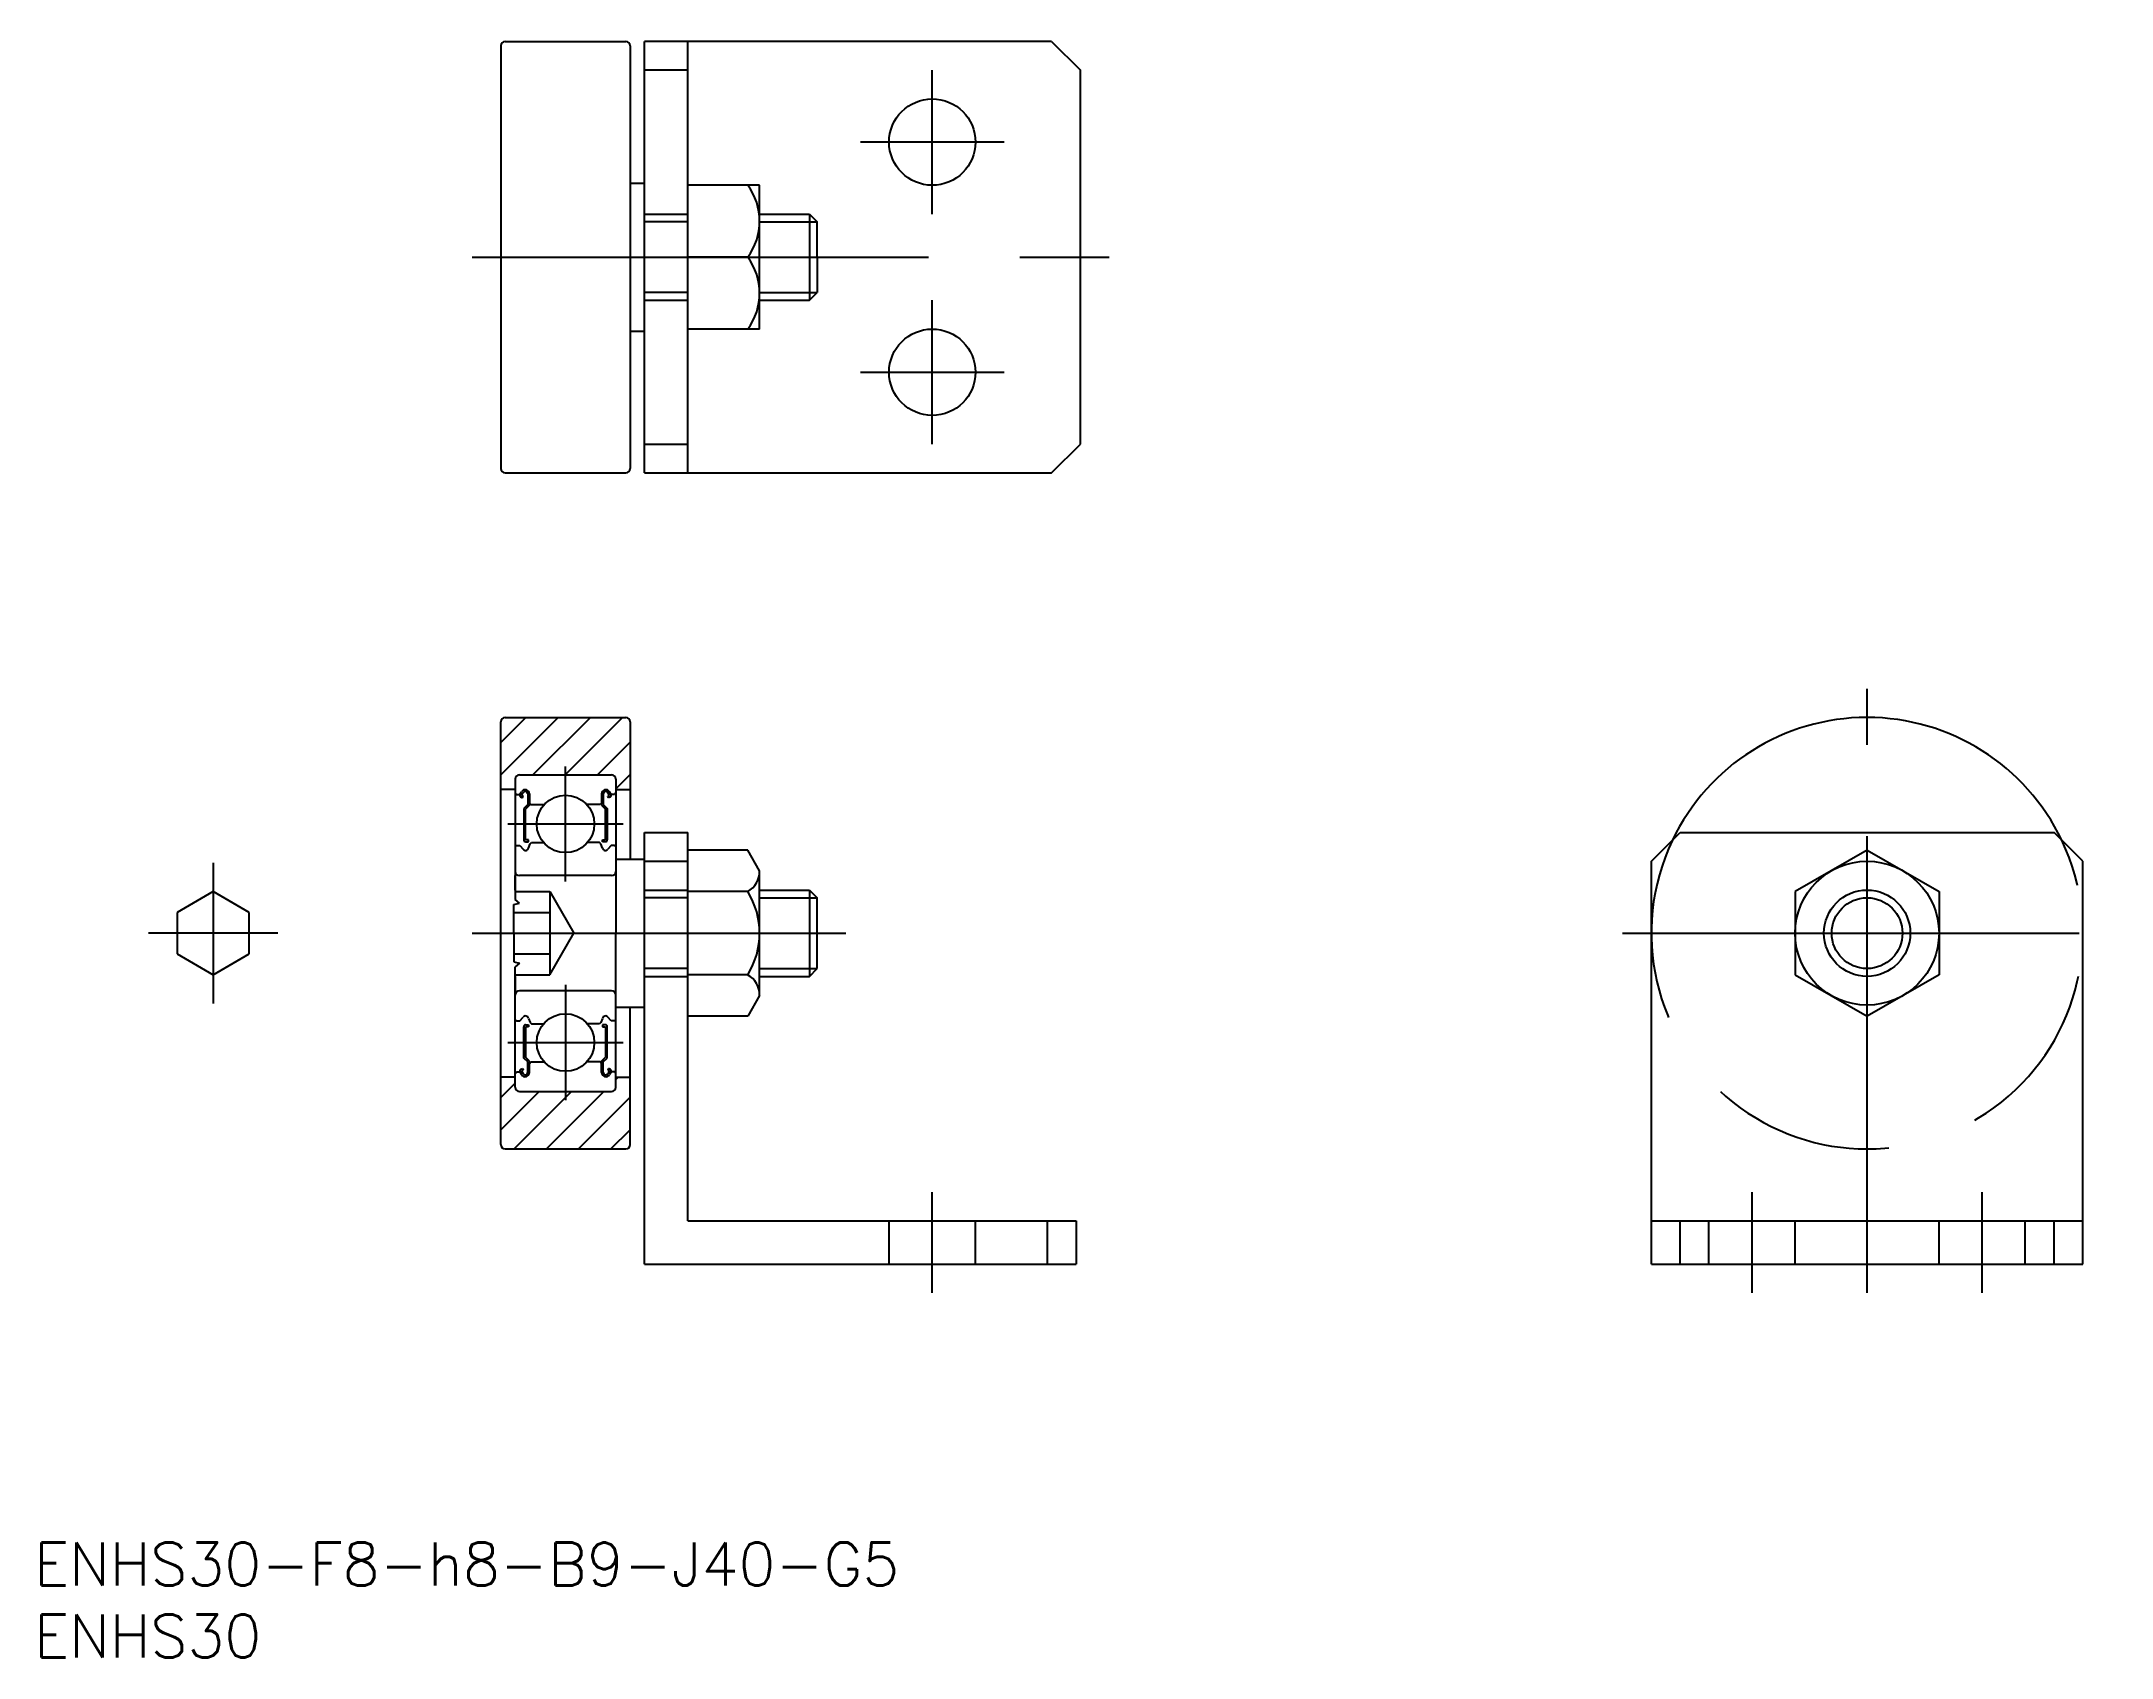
# Model space of a CAD drawing. Extents: x -12 to 132, y -50 to 62.
import ezdxf

# ---------------------------------------------------------------- set-up
doc = ezdxf.new("R2010")
doc.units = 0
doc.linetypes.add('CENTER', pattern=[50.8, 31.75, -6.35, 6.35, -6.35])
doc.linetypes.add('DASHED', pattern=[19.05, 12.7, -6.35])
doc.layers.get('0').update_dxf_attribs({"linetype": 'CONTINUOUS'})
doc.layers.add('CENTER', color=1, linetype='CONTINUOUS')
doc.styles.get("Standard").update_dxf_attribs({"font": 'txt.shx', "height": 3, "bigfont": 'bigfont.shx'})

msp = doc.modelspace()

# ---------------------------------------------------------------- linework, layer by layer
at = {"color": 7, "linetype": 'CONTINUOUS'}
for p, q in [((20.3, 62), (28.7, 62)), ((58.3, 62), (30, 62)), ((30, 32), (30, 62)), ((33, 32), (33, 62)), ((58.3, 62), (60.3, 60)), ((20, 61.7), (20, 32.3)), ((29, 61.7), (29, 32.3)), ((33, 60), (30, 60)), ((60.3, 34), (60.3, 60)), ((29, 52.15), (30, 52.15)), ((38, 52), (33, 52)), ((33, 42), (33, 52)), ((38, 42), (38, 52)), ((38, 50), (41.46, 50)), ((41.46, 50), (41.46, 44)), ((41.46, 50), (42, 49.46)), ((42, 47), (42, 49.46)), ((37.17, 47), (33, 47)), ((42, 47), (42, 44.54)), ((38, 44), (41.4, 44)), ((38, 44), (41.46, 44)), ((41.46, 44), (42, 44.54)), ((29, 41.85), (30, 41.85)), ((38, 42), (33, 42)), ((30, 34), (33, 34)), ((58.3, 32), (60.3, 34)), ((20.3, 32), (28.7, 32)), ((30, 32), (30.3, 32)), ((30.3, 32), (58.3, 32)), ((20, -14.7), (20, 14.7)), ((20.3, 15), (28.7, 15)), ((29, 14.7), (29, 5.15)), ((21, 10.7), (21, 2.35)), ((21.3, 11), (27.7, 11)), ((28, 10.7), (28, 0)), ((21, 10), (20, 10)), ((21, 9.75), (21.1, 9.65)), ((21.1, 9.65), (21.33, 9.65)), ((21.33, 9.65), (21.44, 9.83)), ((21.38, 9.47), (21.5, 9.4)), ((21.45, 9.58), (21.56, 9.77)), ((21.56, 9.52), (21.45, 9.58)), ((21.5, 9.4), (21.56, 9.52)), ((21.87, 8.95), (21.6, 8.68)), ((21.6, 8.68), (21.6, 6.5)), ((22, 8.89), (21.73, 8.63)), ((21.87, 9.68), (21.87, 8.95)), ((22, 9.68), (22, 8.89)), ((22, 9.05), (22.1, 8.95)), ((22.1, 8.95), (23.02, 8.95)), ((26.9, 8.95), (25.98, 8.95)), ((27, 9.05), (26.9, 8.95)), ((27, 9.68), (27, 8.89)), ((27, 8.89), (27.27, 8.63)), ((27.13, 9.68), (27.13, 8.95)), ((27.13, 8.95), (27.4, 8.68)), ((27.4, 8.68), (27.4, 6.5)), ((27.55, 9.58), (27.44, 9.77)), ((27.44, 9.52), (27.55, 9.58)), ((27.5, 9.4), (27.44, 9.52)), ((27.62, 9.47), (27.5, 9.4)), ((27.67, 9.65), (27.56, 9.83)), ((27.9, 9.65), (27.67, 9.65)), ((28, 9.75), (27.9, 9.65)), ((28, 10), (29, 10)), ((21.73, 6.5), (21.73, 8.63)), ((27.27, 6.5), (27.27, 8.63)), ((21, 6), (21.1, 6.1)), ((21.1, 6.1), (21.33, 6.1)), ((21.33, 6.1), (21.55, 5.84)), ((21.93, 6.5), (21.73, 6.5)), ((21.73, 6.36), (21.93, 6.36)), ((21.93, 6.36), (21.93, 6.5)), ((21.93, 5.92), (22.04, 6.21)), ((22.04, 6.21), (22.14, 6.3)), ((22.14, 6.3), (22.98, 6.3)), ((26.86, 6.3), (26.02, 6.3)), ((26.96, 6.21), (26.86, 6.3)), ((27.07, 5.92), (26.96, 6.21)), ((27.07, 6.5), (27.27, 6.5)), ((27.07, 6.36), (27.07, 6.5)), ((27.27, 6.36), (27.07, 6.36)), ((27.67, 6.1), (27.45, 5.84)), ((27.9, 6.1), (27.67, 6.1)), ((28, 6), (27.9, 6.1)), ((30, -23), (30, 7)), ((30, 7), (33, 7)), ((33, -20), (33, 7)), ((33, -5.77), (33, 5.77)), ((37.17, 5.77), (33, 5.77)), ((38, 4.33), (37.17, 5.77)), ((100, 5), (102, 7)), ((102, 7), (128, 7)), ((115, 5.77), (110, 2.89)), ((115, 5.77), (120, 2.89)), ((130, 5), (128, 7)), ((28, 5.15), (30, 5.15)), ((30, 5), (33, 5)), ((38, -4.33), (38, 4.33)), ((100, -23), (100, 5)), ((130, -23), (130, 5)), ((0, 2.89), (-2.5, 1.44)), ((2.5, 1.44), (0, 2.89)), ((21, 3), (21, 4)), ((21, 3), (21, 2.35)), ((27.7, 4), (21.3, 4)), ((37.17, 2.89), (33, 2.89)), ((38, 3), (41.46, 3)), ((41.46, 3), (42, 2.46)), ((41.46, 3), (41.46, -3)), ((110, 2.89), (110, -2.89)), ((120, 2.89), (120, -2.89)), ((-2.5, 1.44), (-2.5, -1.44)), ((2.5, -1.44), (2.5, 1.44)), ((20.9, 2), (21.31, 2.08)), ((20.9, 0), (20.9, 2)), ((21.31, 2.08), (21, 2.35)), ((42, -2.46), (42, 2.46)), ((20.9, 0), (20.9, -2)), ((28, -10.7), (28, 0)), ((-2.5, -1.44), (0, -2.89)), ((0, -2.89), (2.5, -1.44)), ((20.9, -2), (21.31, -2.08)), ((21.31, -2.08), (21, -2.35)), ((21, -10.7), (21, -2.35)), ((21, -3), (21, -2.35)), ((41.46, -3), (42, -2.46)), ((21, -3), (21, -4)), ((27.7, -4), (21.3, -4)), ((37.17, -2.89), (33, -2.89)), ((38, -3), (41.4, -3)), ((38, -3), (41.46, -3)), ((110, -2.89), (115, -5.77)), ((120, -2.89), (115, -5.77)), ((28, -5.15), (30, -5.15)), ((28, -5.35), (28, -5.35)), ((29, -14.7), (29, -5.15)), ((38, -4.33), (37.17, -5.77)), ((21, -6), (21.1, -6.1)), ((21.1, -6.1), (21.33, -6.1)), ((21.33, -6.1), (21.55, -5.84)), ((21.6, -8.68), (21.6, -6.5)), ((21.73, -6.36), (21.93, -6.36)), ((21.73, -6.5), (21.73, -8.63)), ((21.93, -6.5), (21.73, -6.5)), ((21.93, -5.92), (22.04, -6.21)), ((21.93, -6.36), (21.93, -6.5)), ((22.04, -6.21), (22.14, -6.3)), ((22.14, -6.3), (22.98, -6.3)), ((26.86, -6.3), (26.02, -6.3)), ((26.96, -6.21), (26.86, -6.3)), ((27.07, -5.92), (26.96, -6.21)), ((27.27, -6.36), (27.07, -6.36)), ((27.07, -6.36), (27.07, -6.5)), ((27.07, -6.5), (27.27, -6.5)), ((27.27, -6.5), (27.27, -8.63)), ((27.4, -8.68), (27.4, -6.5)), ((27.67, -6.1), (27.45, -5.84)), ((27.9, -6.1), (27.67, -6.1)), ((28, -6), (27.9, -6.1)), ((37.17, -5.77), (33, -5.77)), ((22, -8.89), (21.73, -8.63)), ((27, -8.89), (27.27, -8.63)), ((28, -8.03), (28, -8.02)), ((21, -10), (20, -10)), ((21, -9.75), (21.1, -9.65)), ((21.1, -9.65), (21.33, -9.65)), ((21.33, -9.65), (21.44, -9.83)), ((21.38, -9.47), (21.5, -9.4)), ((21.56, -9.52), (21.45, -9.58)), ((21.45, -9.58), (21.56, -9.77)), ((21.5, -9.4), (21.56, -9.52)), ((21.87, -8.95), (21.6, -8.68)), ((21.87, -9.68), (21.87, -8.95)), ((22, -9.68), (22, -8.89)), ((22, -9.05), (22.1, -8.95)), ((22.1, -8.95), (23.02, -8.95)), ((26.9, -8.95), (25.98, -8.95)), ((27, -9.05), (26.9, -8.95)), ((27, -9.68), (27, -8.89)), ((27.13, -8.95), (27.4, -8.68)), ((27.13, -9.68), (27.13, -8.95)), ((27.5, -9.4), (27.44, -9.52)), ((27.44, -9.52), (27.55, -9.58)), ((27.55, -9.58), (27.44, -9.77)), ((27.62, -9.47), (27.5, -9.4)), ((27.67, -9.65), (27.56, -9.83)), ((27.9, -9.65), (27.67, -9.65)), ((28, -9.75), (27.9, -9.65)), ((28, -10), (29, -10)), ((21.3, -11), (27.7, -11)), ((20.3, -15), (28.7, -15)), ((33, -20), (60, -20)), ((58, -20), (58, -23)), ((60, -20), (60, -23)), ((100, -20), (130, -20)), ((102, -23), (102, -20)), ((128, -23), (128, -20)), ((30, -23), (60, -23)), ((100, -23), (130, -23))]:
    msp.add_line(p, q, dxfattribs=at)
at = {"color": 3, "linetype": 'DASHED'}
for p, q in [((30, 50), (33, 50)), ((33, 49.46), (30, 49.46)), ((33, 44.54), (30, 44.54)), ((30, 44), (33, 44)), ((21, 2.89), (23.4, 2.89)), ((23.4, 2.89), (23.4, -2.89)), ((23.4, 2.89), (25.07, 0)), ((30, 3), (33, 3)), ((20.9, 1.44), (23.4, 1.44)), ((33, 2.46), (30, 2.46)), ((23.4, -2.89), (25.07, 0)), ((20.9, -1.44), (23.4, -1.44)), ((33, -2.46), (30, -2.46)), ((21, -2.89), (23.4, -2.89)), ((30, -3), (33, -3)), ((47, -23), (47, -20)), ((53, -23), (53, -20)), ((104, -23), (104, -20)), ((110, -23), (110, -20)), ((120, -23), (120, -20)), ((126, -23), (126, -20))]:
    msp.add_line(p, q, dxfattribs=at)
at = {"color": 3, "linetype": 'CONTINUOUS'}
for p, q in [((38, 49.46), (42, 49.46)), ((38, 44.54), (42, 44.54)), ((20, 13.26), (21.74, 15)), ((20, 11.02), (23.98, 15)), ((22.23, 11), (26.23, 15)), ((24.47, 11), (28.47, 15)), ((26.72, 11), (29, 13.28)), ((28, 10.04), (29, 11.04)), ((38, 2.46), (42, 2.46)), ((38, -2.46), (42, -2.46)), ((28, -10.17), (28.17, -10)), ((20, -11.43), (21, -10.43)), ((20, -13.68), (22.68, -11)), ((20.92, -15), (24.92, -11)), ((23.17, -15), (27.17, -11)), ((25.41, -15), (29, -11.41)), ((27.66, -15), (29, -13.66))]:
    msp.add_line(p, q, dxfattribs=at)
at = {"color": 7, "linetype": 'CONTINUOUS'}
for centre, radius in [((50, 55), 3), ((50, 39), 3), ((24.5, 7.6), 2), ((115, 0), 5), ((115, 0), 3), ((115, 0), 2.46), ((24.5, -7.6), 2)]:
    msp.add_circle(centre, radius, dxfattribs=at)
for centre, radius, start, end in [((20.3, 61.7), 0.3, 90, 180), ((28.7, 61.7), 0.3, 0, 90), ((33.83, 49.5), 4.17, 323.1301, 36.8699), ((33.83, 44.5), 4.17, 323.1301, 36.8699), ((20.3, 32.3), 0.3, 180, 270), ((28.7, 32.3), 0.3, 270, 0), ((20.3, 14.7), 0.3, 90, 180), ((28.7, 14.7), 0.3, 0, 90), ((115, 0), 15, 25.5288, 154.4712), ((21.3, 10.7), 0.3, 90, 180), ((27.7, 10.7), 0.3, 0, 90), ((21.45, 9.58), 0.133, 149.9969, 240.0013), ((21.7, 9.68), 0.299, 0, 150.0002), ((21.7, 9.68), 0.166, 0, 150.0044), ((27.3, 9.68), 0.299, 29.9998, 180), ((27.3, 9.68), 0.166, 29.9956, 180), ((27.55, 9.58), 0.133, 299.9987, 30.0031), ((21.72, 5.98), 0.224, 220.001, 343.1517), ((21.73, 6.5), 0.133, 180, 270), ((27.28, 5.98), 0.224, 196.8483, 319.999), ((27.27, 6.5), 0.133, 270, 360), ((36.33, 4.33), 1.67, 300, 360), ((21.3, 4.3), 0.3, 180, 270), ((27.7, 4.3), 0.3, 270, 0), ((32.58, 0), 5.42, 327.7958, 32.2042), ((21.3, -4.3), 0.3, 90, 180), ((27.7, -4.3), 0.3, 0, 90), ((36.33, -4.33), 1.67, 0, 60), ((21.72, -5.98), 0.224, 16.8483, 139.999), ((21.73, -6.5), 0.133, 90, 180), ((27.28, -5.98), 0.224, 40.001, 163.1517), ((27.27, -6.5), 0.133, 0, 90), ((21.45, -9.58), 0.133, 119.9987, 210.0031), ((21.7, -9.68), 0.299, 209.9998, 0), ((21.7, -9.68), 0.166, 209.9956, 0), ((27.3, -9.68), 0.299, 180, 330.0002), ((27.3, -9.68), 0.166, 180, 330.0044), ((27.55, -9.58), 0.133, 329.9969, 60.0013), ((21.3, -10.7), 0.3, 180, 270), ((27.7, -10.7), 0.3, 270, 0), ((20.3, -14.7), 0.3, 180, 270), ((28.7, -14.7), 0.3, 270, 0)]:
    msp.add_arc(centre, radius, start, end, dxfattribs=at)
at = {"color": 3, "linetype": 'DASHED'}
msp.add_arc((115, 0), 15, 154.4712, 25.5288, dxfattribs=at)
at = {"layer": 'CENTER', "color": 1, "linetype": 'CENTER'}
for p, q in [((50, 50), (50, 60)), ((55, 55), (45, 55)), ((18, 47), (62.3, 47)), ((50, 34), (50, 44)), ((45, 39), (55, 39)), ((115, -25), (115, 17)), ((24.5, 3.6), (24.5, 11.6)), ((20.5, 7.6), (28.5, 7.6)), ((0, 4.89), (0, -4.89)), ((4.5, 0), (-4.5, 0)), ((98, 0), (132, 0)), ((18, 0), (44, 0)), ((24.5, -3.6), (24.5, -11.6)), ((20.5, -7.6), (28.5, -7.6)), ((50, -25), (50, -18)), ((107, -25), (107, -18)), ((123, -25), (123, -18))]:
    msp.add_line(p, q, dxfattribs=at)

# ---------------------------------------------------------------- texts
at = {"color": 7, "linetype": 'CONTINUOUS'}
for s, p in [('ENHS30-F8-h8-B9-J40-G5', (-12.46, -45.36)), ('ENHS30', (-12.46, -50.36))]:
    msp.add_text(s, height=3, dxfattribs=at).set_placement(p)

doc.saveas('drawing.dxf')
